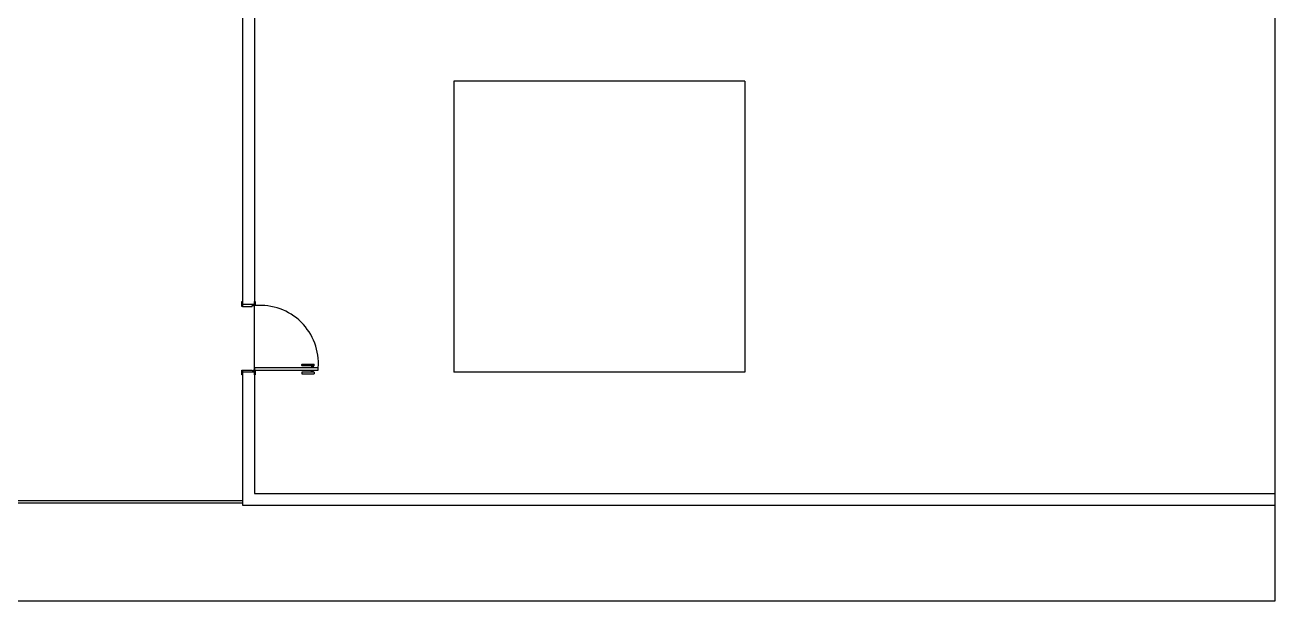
# Model space of a CAD drawing. Header units: millimetres. Extents: x -182 to 42, y -1396 to 15.
# Drawn here: x -118.77 to -87.42, y -83.4 to -68.95 of the extents above; entities that cross this region are included whole.
import ezdxf

# ---------------------------------------------------------------- set-up
doc = ezdxf.new("R2010")
doc.units = ezdxf.units.MM
doc.header["$LTSCALE"] = 10
doc.header["$MEASUREMENT"] = 0
doc.layers.add('Arquitetura', color=8, linetype='Continuous')

msp = doc.modelspace()

# ---------------------------------------------------------------- linework, layer by layer
at = {"layer": 'Arquitetura'}
for p, q in [((-87.415, -83.397), (-87.415, -48.203)), ((-113.013, -77.628), (-113.013, -75.988)), ((-113.045, -77.626), (-113.039, -77.626)), ((-113.015, -77.596), (-113.015, -77.602)), ((-127.711, -80.876), (-113.311, -80.876)), ((-87.415, -80.998), (-87.415, -80.698)), ((-127.711, -80.936), (-113.311, -80.936)), ((-133.308, -83.397), (-87.415, -83.397))]:
    msp.add_line(p, q, dxfattribs=at)
at = {"layer": 'Arquitetura', "linetype": 'Continuous'}
for p, q in [((-113.311, -61.801), (-113.311, -75.888)), ((-113.013, -65.7), (-113.013, -75.888)), ((-108.012, -70.359), (-108.012, -77.658)), ((-100.715, -70.359), (-108.012, -70.359)), ((-100.715, -70.359), (-100.715, -77.658)), ((-113.311, -77.728), (-113.311, -80.998)), ((-113.013, -77.728), (-113.013, -80.698)), ((-100.715, -77.658), (-108.012, -77.658)), ((-113.013, -80.698), (-87.415, -80.698)), ((-113.311, -80.998), (-87.415, -80.998))]:
    msp.add_line(p, q, dxfattribs=at)
at = {"layer": 'Arquitetura', "color": 2}
for p, q in [((-111.413, -77.548), (-113.013, -77.548)), ((-113.013, -77.548), (-113.013, -77.608)), ((-113.013, -77.608), (-111.413, -77.608)), ((-111.413, -77.608), (-111.413, -77.548))]:
    msp.add_line(p, q, dxfattribs=at)
at = {"layer": 'Arquitetura', "color": 3, "linetype": 'Continuous'}
for p, q in [((-111.827, -77.492), (-111.827, -77.464)), ((-111.827, -77.666), (-111.827, -77.694)), ((-111.823, -77.458), (-111.519, -77.458)), ((-111.519, -77.498), (-111.823, -77.498)), ((-111.519, -77.658), (-111.823, -77.658)), ((-111.823, -77.698), (-111.519, -77.698)), ((-111.601, -77.544), (-111.523, -77.544)), ((-111.601, -77.612), (-111.523, -77.612))]:
    msp.add_line(p, q, dxfattribs=at)
at = {"layer": 'Arquitetura', "color": 3}
for p, q in [((-111.601, -77.544), (-111.601, -77.548)), ((-111.601, -77.612), (-111.601, -77.608)), ((-111.581, -77.498), (-111.581, -77.544)), ((-111.581, -77.658), (-111.581, -77.612)), ((-111.563, -77.498), (-111.563, -77.544)), ((-111.563, -77.658), (-111.563, -77.612)), ((-111.543, -77.498), (-111.543, -77.544)), ((-111.543, -77.658), (-111.543, -77.612)), ((-111.523, -77.544), (-111.523, -77.548)), ((-111.523, -77.612), (-111.523, -77.608)), ((-111.519, -77.498), (-111.519, -77.458)), ((-111.519, -77.658), (-111.519, -77.698))]:
    msp.add_line(p, q, dxfattribs=at)
for points in [[(-113.311, -75.888), (-113.311, -76.008), (-113.331, -76.008), (-113.331, -75.888), (-113.311, -75.888)], [(-112.993, -75.888), (-112.993, -75.988), (-113.013, -75.988), (-113.013, -75.888), (-112.993, -75.888)], [(-113.311, -77.608), (-113.311, -77.658), (-113.311, -77.728), (-113.331, -77.728), (-113.331, -77.608), (-113.311, -77.608)], [(-112.993, -77.628), (-112.993, -77.728), (-113.013, -77.728), (-113.013, -77.628), (-112.993, -77.628)]]:
    msp.add_lwpolyline(points, close=True, dxfattribs=at)
at = {"layer": 'Arquitetura', "color": 2}
for points in [[(-113.073, -76.008), (-113.073, -75.988), (-113.013, -75.988), (-113.013, -75.958), (-113.311, -75.958), (-113.311, -76.008), (-113.073, -76.008)], [(-113.073, -77.608), (-113.073, -77.628), (-113.013, -77.628), (-113.013, -77.658), (-113.311, -77.658), (-113.311, -77.608), (-113.073, -77.608)]]:
    msp.add_lwpolyline(points, close=True, dxfattribs=at)
at = {"layer": 'Arquitetura', "color": 1}
for points in [[(-113.021, -77.626), (-113.017, -77.628), (-113.017, -77.628), (-113.023, -77.628), (-113.063, -77.628), (-113.063, -77.626), (-113.021, -77.626)], [(-113.015, -77.62), (-113.013, -77.624), (-113.013, -77.624), (-113.013, -77.618), (-113.013, -77.578), (-113.015, -77.578), (-113.015, -77.62)]]:
    msp.add_lwpolyline(points, dxfattribs=at)
at = {"layer": 'Arquitetura'}
for points in [[(-113.047, -77.624), (-113.045, -77.626), (-113.045, -77.626)], [(-113.043, -77.624), (-113.043, -77.624), (-113.047, -77.624), (-113.047, -77.624), (-113.037, -77.624), (-113.037, -77.624), (-113.041, -77.624), (-113.041, -77.624)], [(-113.037, -77.624), (-113.039, -77.626), (-113.039, -77.626)], [(-113.017, -77.598), (-113.017, -77.598), (-113.017, -77.594), (-113.017, -77.594), (-113.017, -77.604), (-113.017, -77.604), (-113.017, -77.598), (-113.017, -77.598)], [(-113.017, -77.594), (-113.015, -77.596), (-113.015, -77.596)], [(-113.017, -77.604), (-113.015, -77.602), (-113.015, -77.602)]]:
    msp.add_lwpolyline(points, dxfattribs=at)
at = {"layer": 'Arquitetura', "color": 1}
msp.add_circle((-113.017, -77.624), 0.005, dxfattribs=at)
at = {"layer": 'Arquitetura'}
msp.add_arc((-112.867, -77.442), 1.458, 355.793, 94.9364, dxfattribs=at)
at = {"layer": 'Arquitetura', "color": 3, "linetype": 'Continuous'}
for centre, start, end in [((-111.823, -77.464), 90, 170.538), ((-111.823, -77.492), 170.538, 270), ((-111.823, -77.664), 90, 189.462), ((-111.823, -77.692), 189.462, 270)]:
    msp.add_arc(centre, 0.006, start, end, dxfattribs=at)

doc.saveas('drawing.dxf')
